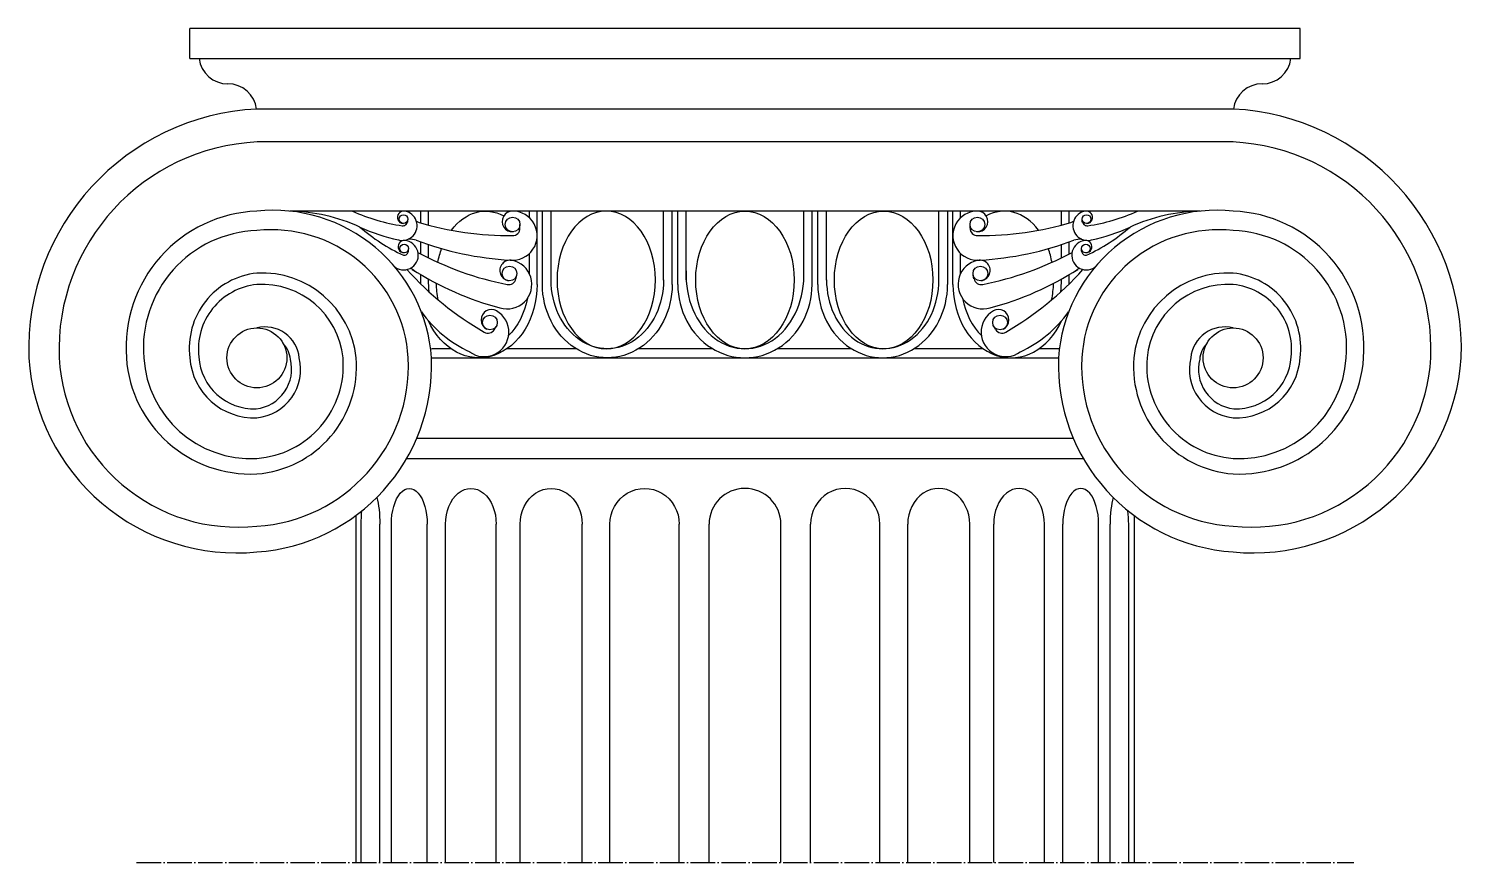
# Model space of a CAD drawing. Header units: millimetres. Extents: x -105 to 1295, y 0 to 815.
import ezdxf

# ---------------------------------------------------------------- set-up
doc = ezdxf.new("R2010")
doc.units = ezdxf.units.MM
doc.linetypes.add('ACAD_ISO04W100', pattern=[30, 24, -3, 0, -3])
doc.layers.add('ceco.net 401 Ionic chapitel', color=7, linetype='Continuous')

msp = doc.modelspace()

# ---------------------------------------------------------------- linework, layer by layer
at = {"layer": 'ceco.net 401 Ionic chapitel'}
for p, q in [((52.2, 785.8), (52.2, 815.1)), ((1137.7, 815.1), (52.2, 815.1)), ((1137.7, 785.8), (1137.7, 815.1)), ((52.2, 785.8), (1137.7, 785.8)), ((1072.2, 736.5), (117.7, 736.5)), ((1072.2, 704.3), (118, 704.3)), ((1039.8, 636.7), (150, 636.7)), ((277.9, 625.1), (277.9, 636.7)), ((285.5, 623), (285.5, 636.7)), ((384.1, 630.2), (384.1, 636.7)), ((391.7, 565), (391.7, 636.7)), ((396.8, 565), (396.8, 636.7)), ((405.3, 569.4), (405.3, 636.7)), ((515.2, 569.3), (515.2, 636.7)), ((523.7, 565), (523.7, 636.7)), ((529.2, 565), (529.2, 636.7)), ((537.5, 569.4), (537.5, 636.7)), ((652.4, 569.4), (652.4, 636.7)), ((660.6, 565), (660.6, 636.7)), ((666.2, 565), (666.2, 636.7)), ((674.6, 569.3), (674.6, 636.7)), ((784.6, 569.4), (784.6, 636.7)), ((793.1, 565), (793.1, 636.7)), ((798.2, 565), (798.2, 636.7)), ((805.8, 630.2), (805.8, 636.7)), ((904.4, 623), (904.4, 636.7)), ((912, 625.1), (912, 636.7)), ((265.2, 626), (265.2, 628.2)), ((374.9, 619.9), (374.9, 623.6)), ((815, 619.9), (815, 623.6)), ((924.7, 626), (924.7, 628.2)), ((277.9, 595), (277.9, 606.7)), ((285.5, 591.1), (285.5, 604)), ((904.4, 591.1), (904.4, 604)), ((912, 595), (912, 606.7)), ((265.8, 597.5), (266, 599.7)), ((384.1, 575.6), (384.1, 595.2)), ((805.8, 575.6), (805.8, 595.2)), ((924.1, 597.5), (923.9, 599.7)), ((277.9, 565.7), (277.9, 574.6)), ((912, 565.7), (912, 574.6)), ((285.5, 569.4), (285.5, 570.3)), ((371, 570.6), (371.8, 574.2)), ((818.8, 570.6), (818.1, 574.2)), ((904.4, 569.4), (904.4, 570.3)), ((349.9, 521), (351.8, 524.1)), ((840, 521), (838.1, 524.1)), ((307.5, 502), (288.4, 502)), ((288.4, 493.2), (901.5, 493.2)), ((429.8, 502), (362.1, 502)), ((563.4, 502), (490.7, 502)), ((699.2, 502), (626.4, 502)), ((827.8, 502), (760, 502)), ((902.3, 502), (882.4, 502)), ((274, 414.6), (915.9, 414.6)), ((264.2, 395), (925.7, 395)), ((214.3, 338.9), (214.3, 0)), ((975.6, 338.9), (975.6, 0)), ((219.8, 0), (219.8, 330.5)), ((237.9, 0), (237.9, 330.5)), ((249.2, 0), (249.2, 330.5)), ((284.3, 0), (284.3, 330.5)), ((302.1, 0), (302.1, 330.5)), ((351.8, 0), (351.8, 330.5)), ((375, 0), (375, 330.5)), ((435.8, 0), (435.8, 330.5)), ((462.9, 0), (462.9, 330.5)), ((530.7, 0), (530.7, 330.5)), ((559.8, 0), (559.8, 330.5)), ((630, 0), (630, 330.5)), ((659.1, 0), (659.1, 330.5)), ((726.9, 0), (726.9, 330.5)), ((754.1, 0), (754.1, 330.5)), ((814.8, 0), (814.8, 330.5)), ((838.1, 0), (838.1, 330.5)), ((887.8, 0), (887.8, 330.5)), ((905.6, 0), (905.6, 330.5)), ((940.7, 0), (940.7, 330.5)), ((952, 0), (952, 330.5)), ((970.1, 0), (970.1, 330.5))]:
    msp.add_line(p, q, dxfattribs=at)
at = {"layer": 'ceco.net 401 Ionic chapitel', "linetype": 'ACAD_ISO04W100'}
msp.add_line((0, 0), (1190.3, 0), dxfattribs=at)
at = {"layer": 'ceco.net 401 Ionic chapitel'}
for points in [[(117.7, 736.5, 0.41088), (-105.3, 493.2, 0.423311), (117.7, 303.5, 0.406012), (288.4, 493.2, 0.424786), (117.7, 636.7, 0.42507), (-9.9, 493.2, 0.408629), (117.7, 379.8, 0.415042), (214.8, 493.2, 0.398777), (117.7, 576.1, 0.422536), (52.2, 493.2, 0.408547), (117.7, 434.7, 0.454383), (159.1, 493.2, 0.45741), (117.7, 522.5)], [(1072.2, 522.5, 0.45741), (1030.8, 493.2, 0.454383), (1072.2, 434.7, 0.408547), (1137.7, 493.2, 0.422536), (1072.2, 576.1, 0.398777), (975.1, 493.2, 0.415042), (1072.2, 379.8, 0.408629), (1199.8, 493.2, 0.42507), (1072.2, 636.7, 0.424786), (901.5, 493.2, 0.406012), (1072.2, 303.5, 0.423311), (1295.2, 493.2, 0.41088), (1072.2, 736.5)], [(118.1, 704.3, 0.412408), (-75.6, 493.2, 0.429929), (117.7, 328.7, 0.410439), (265.7, 493.2, 0.427543), (117.7, 617.7, 0.42877), (7.1, 493.2, 0.412276), (117.7, 395, 0.417872), (201.9, 493.2, 0.40364), (117.7, 564.9, 0.421493), (61, 494.1, 0.408732), (117, 443.5, 0.45742), (150.4, 491.8, 0.178699), (143.3, 507.4)], [(1046.6, 507.4, 0.178699), (1039.5, 491.8, 0.45742), (1072.9, 443.5, 0.408732), (1128.9, 494.1, 0.421493), (1072.2, 564.9, 0.40364), (988, 493.2, 0.417872), (1072.2, 395, 0.412276), (1182.8, 493.2, 0.42877), (1072.2, 617.7, 0.427543), (924.2, 493.2, 0.410439), (1072.2, 328.7, 0.429929), (1265.5, 493.2, 0.412408), (1071.8, 704.3)]]:
    msp.add_lwpolyline(points, format="xyb", dxfattribs=at)
for centre, radius in [((261, 628.9), 4.31), ((367.7, 623.6), 7.18), ((822.2, 623.6), 7.18), ((928.9, 628.9), 4.31), ((261.7, 600.1), 4.31), ((928.2, 600.1), 4.31), ((364.7, 575.7), 7.18), ((825.1, 575.7), 7.18), ((345.6, 527.8), 7.18), ((844.3, 527.8), 7.18), ((117.7, 493.2), 29.3), ((1072.2, 493.2), 29.3)]:
    msp.add_circle(centre, radius, dxfattribs=at)
for centre, radius, start, end in [((89.3, 789.5), 28.4, 187.4661, 270), ((1100.6, 789.5), 28.4, 270, 352.5339), ((89.3, 732.8), 28.4, 7.4419, 90), ((1100.6, 732.8), 28.4, 90, 172.5581), ((146.9, 465), 171.7, 65.3732, 88.9531), ((287, 805.5), 185.1, 245.82, 261.5752), ((261.2, 630.6), 6.09, 80.5187, 264.0855), ((259.9, 622.4), 14.4, 254.9349, 81.6387), ((367.6, 626.5), 10.1, 89.5459, 273.1127), ((367.7, 612.7), 24, 263.9621, 90.6659), ((822.2, 612.7), 24, 89.3341, 276.0379), ((822.3, 626.5), 10.1, 266.8873, 90.4541), ((929.9, 622.4), 14.4, 98.3613, 285.0651), ((928.7, 630.6), 6.09, 275.9145, 99.4813), ((902.9, 805.5), 185.1, 278.4248, 294.18), ((1043, 465), 171.7, 91.0469, 114.6268), ((339.1, 761.4), 185.1, 229.308, 245.0443), ((294.6, 787.2), 182.7, 245.3616, 257.8628), ((260.6, 626.7), 4.31, 260.3317, 350.9728), ((265.7, 600.4), 27.2, 69.1409, 72.6755), ((364.4, 921.2), 308.5, 253.2283, 270.6024), ((367.7, 619.9), 7.18, 269.3589, 0), ((822.2, 619.9), 7.18, 180, 270.6411), ((825.5, 921.2), 308.5, 269.3976, 286.7717), ((924.2, 600.4), 27.2, 107.3245, 110.8591), ((929.3, 626.7), 4.31, 189.0272, 279.6683), ((850.8, 761.4), 185.1, 294.9557, 310.692), ((895.3, 787.2), 182.7, 282.1372, 294.6384), ((261.1, 593.6), 14.4, 235.0965, 85.3799), ((261.8, 601.9), 6.09, 84.2599, 267.8267), ((265.7, 582.2), 27.2, 73.1687, 90), ((381.7, 893), 304.6, 249.201, 266.89), ((808.2, 893), 304.6, 273.11, 290.799), ((928.8, 593.6), 14.4, 94.6201, 304.9035), ((924.2, 582.2), 27.2, 90, 106.8313), ((928.1, 601.9), 6.09, 272.1733, 95.7401), ((261.5, 597.9), 4.31, 264.0729, 354.714), ((421.9, 867.7), 308.5, 241.5876, 258.8816), ((365.3, 578.6), 10.1, 77.8251, 261.3919), ((362.5, 565.1), 24, 252.2413, 78.9451), ((827.3, 565.1), 24, 101.0549, 287.7587), ((824.6, 578.6), 10.1, 278.6081, 102.1749), ((767.9, 867.7), 308.5, 281.1184, 298.4124), ((928.4, 597.9), 4.31, 185.286, 275.9271), ((494.1, 785.6), 308.5, 221.8913, 240.0114), ((256.4, 555.9), 27.2, 54.1638, 65.9704), ((433.2, 836.6), 304.6, 237.4802, 255.1692), ((756.7, 836.6), 304.6, 284.8308, 302.5198), ((695.7, 785.6), 308.5, 299.9886, 318.1087), ((933.4, 555.9), 27.2, 114.0296, 125.8362), ((364, 572.1), 7.18, 257.6381, 348.2792), ((825.9, 572.1), 7.18, 191.7208, 282.3619), ((377, 609.6), 121.7, 215.9782, 245.0926), ((340, 518.4), 24, 233.3711, 60.0749), ((347, 530.4), 10.1, 58.9549, 242.5217), ((849.8, 518.4), 24, 119.9251, 306.6289), ((842.9, 530.4), 10.1, 297.4783, 121.0451), ((812.9, 609.6), 121.7, 294.9074, 324.0218), ((343.7, 524.6), 7.18, 238.7679, 329.409), ((846.2, 524.6), 7.18, 210.591, 301.2321), ((594.9, 330.5), 35.1, 0, 180)]:
    msp.add_arc(centre, radius, start, end, dxfattribs=at)
at = {"layer": 'ceco.net 401 Ionic chapitel', "extrusion": (0, 0, -1)}
for centre, major_axis, ratio, start_param, end_param in [((341.2, 569.4), (0, 67.3), 0.715664, 5.517989, 6.661295), ((341.2, 569.4), (0, 67.3), 0.715664, 4.97371, 5.18575), ((334.8, 565), (0, 71.7), 0.793255, 1.570796, 4.195604), ((334.8, 569.4), (0, 67.3), 0.732006, 4.539568, 4.712389), ((341.2, 569.4), (0, 67.3), 0.715664, 4.420819, 4.665487), ((460.3, 565), (0, 71.7), 0.884761, 1.570796, 4.712389), ((460.3, 569.4), (0, 67.3), 0.816447, 1.5693, 4.712389), ((334.8, 569.4), (0, 67.3), 0.732006, 1.840026, 2.513043), ((266.7, 330.5), (0, -35.1), 0.499467, 1.570796, 4.712389), ((326.9, 330.5), (0, -35.1), 0.706353, 1.570796, 4.712389), ((405.4, 330.5), (0, -35.1), 0.865103, 1.570796, 4.712389), ((496.8, 330.5), (0, -35.1), 0.964896, 1.570796, 4.712389), ((228.8, 330.5), (0, -35.1), 0.258543, 3.871941, 4.712389), ((228.8, 330.5), (0, -35.1), 0.258543, 1.570796, 1.954707)]:
    msp.add_ellipse(centre, major_axis=major_axis, ratio=ratio, start_param=start_param, end_param=end_param, dxfattribs=at)
msp.add_ellipse((459.3, 569.4), major_axis=(0, 67.3), ratio=0.715664, dxfattribs=at)
at = {"layer": 'ceco.net 401 Ionic chapitel'}
for centre in [(594.9, 569.4), (730.5, 569.4)]:
    msp.add_ellipse(centre, major_axis=(0, 67.3), ratio=0.715664, dxfattribs=at)
for centre, major_axis, ratio, start_param, end_param in [((848.6, 569.4), (0, 67.3), 0.715664, 5.517989, 6.661295), ((848.6, 569.4), (0, 67.3), 0.715664, 4.97371, 5.18575), ((594.9, 573.8), (0, 71.7), 0.80298, 1.509521, 4.773665), ((594.9, 565), (0, 71.7), 0.915972, 1.570796, 4.712389), ((729.6, 565), (0, 71.7), 0.884761, 1.570796, 4.712389), ((729.6, 569.4), (0, 67.3), 0.816447, 1.5693, 4.712389), ((855.1, 565), (0, 71.7), 0.793255, 1.570796, 4.195604), ((848.6, 569.4), (0, 67.3), 0.715664, 4.420819, 4.665487), ((855.1, 569.4), (0, 67.3), 0.732006, 4.539568, 4.712389), ((855.1, 569.4), (0, 67.3), 0.732006, 1.840026, 2.513043), ((693, 330.5), (0, -35.1), 0.964896, 1.570796, 4.712389), ((784.4, 330.5), (0, -35.1), 0.865103, 1.570796, 4.712389), ((862.9, 330.5), (0, -35.1), 0.706353, 1.570796, 4.712389), ((923.2, 330.5), (0, -35.1), 0.499467, 1.570796, 4.712389), ((961, 330.5), (0, -35.1), 0.258543, 3.871941, 4.712389), ((961, 330.5), (0, -35.1), 0.258543, 1.570796, 1.954707)]:
    msp.add_ellipse(centre, major_axis=major_axis, ratio=ratio, start_param=start_param, end_param=end_param, dxfattribs=at)

doc.saveas('drawing.dxf')
